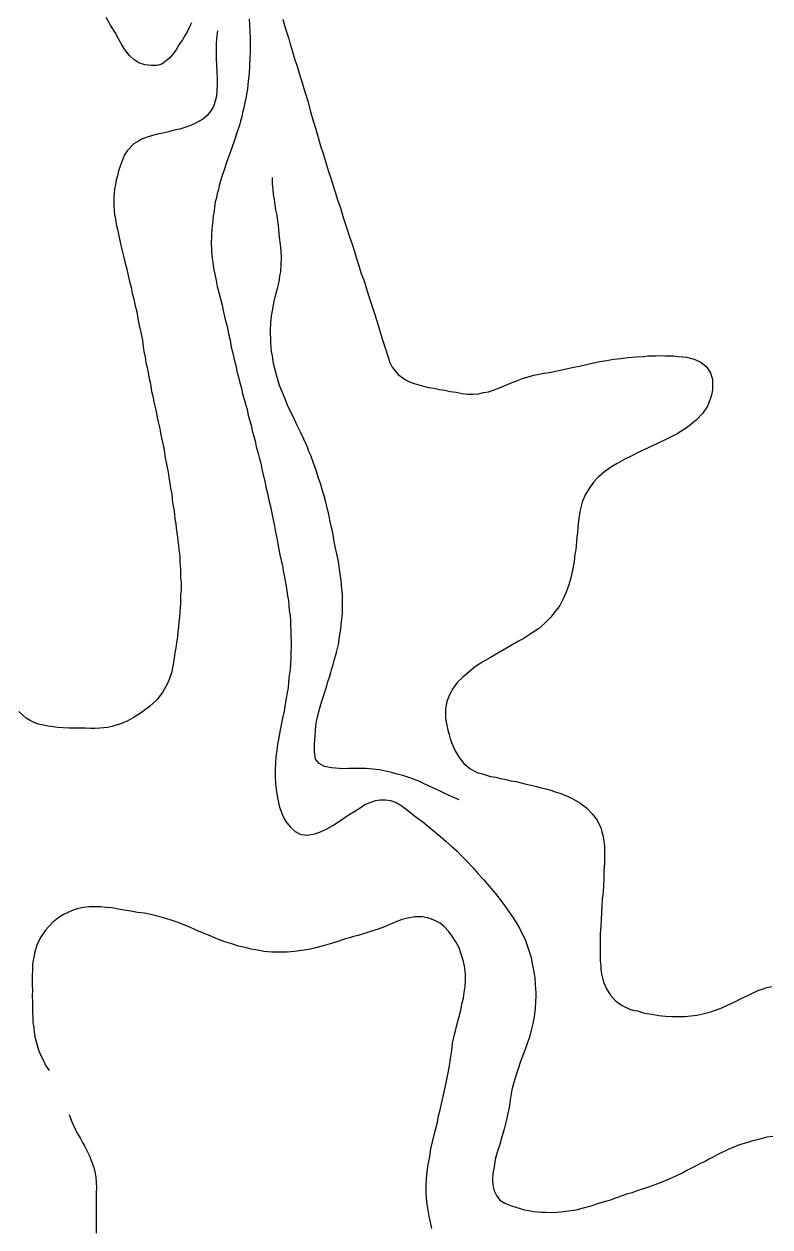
# Model space of a CAD drawing. Header units: inches. Extents: x 401374 to 405300, y 6332180 to 6336621.
# Drawn here: x 403684 to 403869.3, y 6333821.9 to 6334120.9 of the extents above; entities that cross this region are included whole.
import ezdxf

# ---------------------------------------------------------------- set-up
doc = ezdxf.new("R2010")
doc.units = ezdxf.units.IN
doc.header["$MEASUREMENT"] = 0

msp = doc.modelspace()

# ---------------------------------------------------------------- linework, layer by layer
for points in [[(403725.6, 6334121.2), (403725.1, 6334120.2), (403724.6, 6334119.1), (403724, 6334118.1), (403723.4, 6334117), (403722.5, 6334115.7), (403721.8, 6334114.5), (403721, 6334113.4), (403720.1, 6334112.4), (403718.2, 6334110.9), (403717, 6334110.6), (403715.7, 6334110.6), (403714, 6334110.8), (403712.5, 6334111.3), (403711.3, 6334112.1), (403710.2, 6334113.1), (403709.2, 6334114.3), (403708.3, 6334115.7), (403707.5, 6334117.2), (403706.6, 6334118.8), (403705.5, 6334120.6), (403704.4, 6334122.5)], [(403739.9, 6334122.2), (403740, 6334120.6), (403740.1, 6334119), (403740.2, 6334117.4), (403740.2, 6334115.7), (403740.2, 6334114), (403740.1, 6334112.3), (403740, 6334110.5), (403739.9, 6334108.6), (403739.7, 6334106.7), (403739.5, 6334104.8), (403739.3, 6334103.5), (403739.1, 6334102.3), (403738.8, 6334101.1), (403738.6, 6334100), (403738.3, 6334098.9), (403738.1, 6334097.9), (403737.8, 6334096.8), (403737.5, 6334095.8), (403736.9, 6334093.9), (403736.3, 6334092), (403735.6, 6334090.1), (403735, 6334088.3), (403734.3, 6334086.5), (403733.7, 6334084.7), (403733.1, 6334082.8), (403732.5, 6334080.8), (403732.3, 6334079.8), (403732, 6334078.8), (403731.8, 6334077.7), (403731.5, 6334076.7), (403731.3, 6334075.5), (403731.2, 6334074.4), (403731, 6334073.2), (403730.9, 6334072), (403730.7, 6334070), (403730.6, 6334068.2), (403730.5, 6334066.5), (403730.6, 6334064.8), (403730.7, 6334063.2), (403730.9, 6334061.7), (403731.1, 6334060.2), (403731.4, 6334058.7), (403731.7, 6334057.2), (403732, 6334055.7), (403732.4, 6334054.2), (403732.8, 6334052.6), (403733.2, 6334051), (403733.6, 6334049.3), (403734, 6334047.5), (403734.5, 6334045.7), (403734.8, 6334043.9), (403735.2, 6334042.3), (403735.5, 6334040.6), (403735.9, 6334039.1), (403736.2, 6334037.5), (403736.6, 6334036), (403736.9, 6334034.6), (403737.3, 6334033.1), (403737.6, 6334031.7), (403738, 6334030.4), (403738.3, 6334029), (403738.7, 6334027.7), (403739, 6334026.4), (403739.4, 6334025.1), (403739.7, 6334023.7), (403740, 6334022.5), (403740.4, 6334021.2), (403740.7, 6334019.8), (403741.1, 6334018.5), (403741.4, 6334017.2), (403741.7, 6334015.9), (403742.1, 6334014.5), (403742.4, 6334013.2), (403742.8, 6334011.8), (403743.1, 6334010.3), (403743.4, 6334008.9), (403743.8, 6334007.4), (403744.1, 6334005.8), (403744.5, 6334004.3), (403744.8, 6334002.6), (403745.2, 6334001), (403745.6, 6333999.3), (403745.9, 6333997.7), (403746.2, 6333996.1), (403746.5, 6333994.6), (403746.8, 6333993.2), (403747.1, 6333991.7), (403747.3, 6333990.3), (403747.6, 6333989), (403747.9, 6333987.6), (403748.2, 6333986.3), (403748.4, 6333985), (403748.6, 6333983.8), (403748.9, 6333982.5), (403749.1, 6333981.2), (403749.3, 6333980), (403749.5, 6333978.8), (403749.7, 6333977.6), (403749.8, 6333976.3), (403749.9, 6333975.1), (403750.1, 6333973.9), (403750.2, 6333972.6), (403750.2, 6333971.3), (403750.3, 6333970.1), (403750.3, 6333968.8), (403750.4, 6333967.5), (403750.4, 6333966.1), (403750.3, 6333964.8), (403750.3, 6333963.4), (403750.2, 6333961.9), (403750.1, 6333960.5), (403749.9, 6333959), (403749.7, 6333957.4), (403749.6, 6333955.9), (403749.4, 6333954.8), (403749.2, 6333953.8), (403748.9, 6333951.9), (403748.6, 6333950.1), (403748.2, 6333948.4), (403747.9, 6333946.7), (403747.6, 6333945.1), (403747.3, 6333943.5), (403747, 6333941.9), (403746.8, 6333940.4), (403746.6, 6333938.8), (403746.5, 6333937.2), (403746.4, 6333935.5), (403746.4, 6333933.8), (403746.5, 6333932), (403746.7, 6333930.1), (403747.1, 6333928.2), (403747.5, 6333926.3), (403748.1, 6333924.5), (403749, 6333922.8), (403750.1, 6333921.4), (403751.4, 6333920.2), (403752.8, 6333919.5), (403754.4, 6333919.3), (403756.2, 6333919.6), (403757.7, 6333920.1), (403759.2, 6333920.9), (403760.7, 6333921.7), (403762.1, 6333922.6), (403763.5, 6333923.5), (403764.8, 6333924.4), (403766.2, 6333925.3), (403767.5, 6333926.1), (403768.7, 6333926.9), (403770, 6333927.4), (403771.3, 6333927.9), (403772.5, 6333928.1), (403773.8, 6333928.1), (403775.1, 6333927.9), (403776.5, 6333927.4), (403777.9, 6333926.6), (403779.7, 6333925.2), (403781.4, 6333923.8), (403783.1, 6333922.6), (403784.7, 6333921.3), (403786.1, 6333920.1), (403787.6, 6333918.9), (403788.9, 6333917.7), (403790.3, 6333916.5), (403791.6, 6333915.3), (403792.9, 6333914), (403794.2, 6333912.7), (403795.5, 6333911.3), (403796.8, 6333909.8), (403798.2, 6333908.3), (403799.6, 6333906.6), (403801.1, 6333904.9), (403802.3, 6333903.3), (403803.4, 6333901.8), (403804.4, 6333900.4), (403805.4, 6333899), (403806.3, 6333897.6), (403807.1, 6333896.2), (403807.8, 6333894.8), (403808.5, 6333893.4), (403809, 6333891.9), (403809.5, 6333890.4), (403810, 6333888.9), (403810.3, 6333887.3), (403810.6, 6333885.7), (403810.9, 6333883.9), (403811, 6333882.1), (403811.2, 6333880.2), (403811.2, 6333879.1), (403811.1, 6333878), (403811, 6333876.1), (403810.8, 6333874.2), (403810.4, 6333872.5), (403810, 6333870.8), (403809.6, 6333869.1), (403809, 6333867.5), (403808.5, 6333866), (403807.9, 6333864.4), (403807.3, 6333862.8), (403806.8, 6333861.2), (403806.2, 6333859.5), (403805.7, 6333857.8), (403805.2, 6333856), (403804.9, 6333854), (403804.7, 6333853), (403804.6, 6333852), (403804.2, 6333850.1), (403803.8, 6333848.2), (403803.3, 6333846.2), (403802.7, 6333844.3), (403802.2, 6333842.4), (403801.6, 6333840.5), (403801.1, 6333838.7), (403800.8, 6333836.9), (403800.5, 6333835.2), (403800.4, 6333833.7), (403800.5, 6333832.2), (403800.8, 6333830.9), (403801.4, 6333829.7), (403802.2, 6333828.6), (403803.5, 6333827.8), (403805.1, 6333827.2), (403806.2, 6333826.8), (403807.3, 6333826.5), (403808.4, 6333826.2), (403809.5, 6333826), (403810.5, 6333825.8), (403811.6, 6333825.7), (403812.6, 6333825.6), (403813.6, 6333825.6), (403815.5, 6333825.5), (403817.4, 6333825.7), (403819.3, 6333825.9), (403821.2, 6333826.2), (403823, 6333826.7), (403824.9, 6333827.2), (403826.8, 6333827.8), (403828.8, 6333828.4), (403829.8, 6333828.7), (403830.8, 6333829.1), (403831.8, 6333829.4), (403832.9, 6333829.8), (403834, 6333830.2), (403835.1, 6333830.5), (403836.2, 6333830.9), (403837.4, 6333831.3), (403838.8, 6333831.7), (403840.2, 6333832.2), (403841.5, 6333832.7), (403842.8, 6333833.2), (403844, 6333833.7), (403845.3, 6333834.3), (403846.4, 6333834.8), (403847.6, 6333835.4), (403848.7, 6333836), (403849.8, 6333836.5), (403850.9, 6333837.1), (403852, 6333837.7), (403853.1, 6333838.2), (403854.1, 6333838.8), (403855.2, 6333839.3), (403856.3, 6333839.9), (403857.3, 6333840.4), (403858.4, 6333840.9), (403859.4, 6333841.4), (403860.5, 6333841.8), (403861.6, 6333842.3), (403862.7, 6333842.7), (403863.9, 6333843), (403865.1, 6333843.4), (403866.3, 6333843.7), (403867.5, 6333844), (403868.7, 6333844.3), (403870.1, 6333844.5)], [(403748.3, 6334122.1), (403748.6, 6334120.9), (403749, 6334119.7), (403749.4, 6334118.5), (403749.8, 6334117.2), (403750.1, 6334115.9), (403750.5, 6334114.7), (403750.9, 6334113.4), (403751.3, 6334112), (403751.8, 6334110.7), (403752.2, 6334109.3), (403752.6, 6334107.9), (403753.1, 6334106.4), (403753.5, 6334104.9), (403754, 6334103.3), (403754.5, 6334101.8), (403755.1, 6334099.4), (403755.8, 6334097.1), (403756.5, 6334094.8), (403757.1, 6334092.7), (403757.7, 6334090.6), (403758.4, 6334088.5), (403759, 6334086.5), (403759.6, 6334084.5), (403760.2, 6334082.6), (403760.8, 6334080.7), (403761.4, 6334078.9), (403762, 6334077), (403762.6, 6334075.2), (403763.1, 6334073.4), (403763.7, 6334071.6), (403764.3, 6334069.8), (403764.9, 6334068), (403765.5, 6334066.2), (403766.1, 6334064.4), (403766.6, 6334062.6), (403767.2, 6334060.8), (403767.8, 6334058.9), (403768.5, 6334057.1), (403769.1, 6334055.1), (403769.7, 6334053.2), (403770.3, 6334051.2), (403771, 6334049.2), (403771.7, 6334047.1), (403772.3, 6334044.9), (403773, 6334042.7), (403773.7, 6334040.4), (403774.5, 6334038.1), (403774.9, 6334036.8), (403775.5, 6334035.6), (403777, 6334033.8), (403778.8, 6334032.5), (403779.8, 6334032), (403780.9, 6334031.6), (403782.1, 6334031.2), (403783.3, 6334030.9), (403784.5, 6334030.6), (403785.9, 6334030.4), (403787.2, 6334030.1), (403788.6, 6334029.9), (403789.9, 6334029.6), (403791.4, 6334029.4), (403792.9, 6334029.1), (403794.3, 6334028.9), (403795.6, 6334028.9), (403796.9, 6334029), (403798.2, 6334029.3), (403799.4, 6334029.5), (403800.6, 6334029.9), (403801.7, 6334030.3), (403802.9, 6334030.8), (403804.1, 6334031.3), (403805.3, 6334031.8), (403806.6, 6334032.3), (403807.9, 6334032.8), (403809.3, 6334033.2), (403810.7, 6334033.6), (403812.3, 6334034), (403813.3, 6334034.1), (403814.4, 6334034.3), (403815.4, 6334034.5), (403816.5, 6334034.7), (403818.4, 6334035.1), (403820.2, 6334035.5), (403822, 6334035.9), (403823.8, 6334036.3), (403825.5, 6334036.7), (403827.1, 6334037), (403828.8, 6334037.3), (403830.5, 6334037.6), (403832.3, 6334037.8), (403834.1, 6334038), (403836, 6334038.2), (403837.9, 6334038.3), (403839, 6334038.4), (403840, 6334038.4), (403841.1, 6334038.4), (403842.3, 6334038.5), (403843.3, 6334038.4), (403844.4, 6334038.4), (403845.5, 6334038.4), (403846.5, 6334038.3), (403847.6, 6334038.2), (403848.6, 6334038.1), (403850.5, 6334037.6), (403852.2, 6334036.9), (403853.5, 6334035.8), (403854.5, 6334034.4), (403855.1, 6334032.6), (403855.1, 6334031.3), (403855.1, 6334030.1), (403854.9, 6334029), (403854.6, 6334027.9), (403853.8, 6334025.9), (403852.6, 6334024.1), (403851.1, 6334022.5), (403849.3, 6334021), (403848.3, 6334020.3), (403847.3, 6334019.7), (403846.2, 6334019), (403845.1, 6334018.5), (403844, 6334017.9), (403843, 6334017.4), (403841.9, 6334016.9), (403840.9, 6334016.4), (403839.9, 6334016), (403838.9, 6334015.5), (403836.9, 6334014.6), (403835, 6334013.6), (403833.1, 6334012.7), (403831.4, 6334011.7), (403829.7, 6334010.7), (403828.2, 6334009.6), (403826.7, 6334008.3), (403825.5, 6334007), (403824.4, 6334005.5), (403823.4, 6334003.9), (403822.7, 6334002.1), (403822.2, 6334000.1), (403822, 6333999.1), (403821.9, 6333998), (403821.7, 6333996.8), (403821.6, 6333995.7), (403821.5, 6333994.5), (403821.4, 6333993.4), (403821.3, 6333992.3), (403821.2, 6333991.3), (403821.1, 6333990.2), (403820.9, 6333989.2), (403820.8, 6333988.2), (403820.7, 6333987.2), (403820.3, 6333985.2), (403819.9, 6333983.3), (403819.4, 6333981.5), (403818.7, 6333979.7), (403818, 6333978), (403817.1, 6333976.4), (403816, 6333974.9), (403814.8, 6333973.4), (403813.4, 6333972), (403811.8, 6333970.6), (403810, 6333969.4), (403808, 6333968.1), (403806.9, 6333967.5), (403805.9, 6333966.9), (403804.9, 6333966.4), (403803.9, 6333965.8), (403802.9, 6333965.2), (403801.9, 6333964.6), (403799.9, 6333963.5), (403798, 6333962.4), (403796.2, 6333961.2), (403794.6, 6333959.9), (403793, 6333958.6), (403791.7, 6333957.3), (403790.6, 6333955.8), (403789.7, 6333954.2), (403789.1, 6333952.5), (403788.7, 6333950.7), (403788.7, 6333948.7), (403788.8, 6333947.7), (403789.1, 6333946.6), (403789.3, 6333945.4), (403789.6, 6333944.3), (403789.9, 6333943.3), (403790.2, 6333942.3), (403791.1, 6333940.3), (403792.1, 6333938.6), (403793.3, 6333937.1), (403794.8, 6333935.9), (403796.5, 6333934.9), (403797.6, 6333934.6), (403798.7, 6333934.3), (403799.9, 6333933.9), (403801.2, 6333933.7), (403802.4, 6333933.4), (403803.7, 6333933.1), (403805, 6333932.8), (403806.3, 6333932.6), (403807.5, 6333932.3), (403808.8, 6333932), (403810, 6333931.7), (403811.3, 6333931.4), (403812.5, 6333931.1), (403813.7, 6333930.8), (403814.9, 6333930.5), (403816, 6333930.1), (403817.1, 6333929.7), (403818.2, 6333929.3), (403819.2, 6333928.9), (403820.2, 6333928.4), (403822.1, 6333927.3), (403823.8, 6333926.1), (403825.2, 6333924.6), (403826.4, 6333923), (403827.3, 6333921.1), (403827.6, 6333920.1), (403827.9, 6333919), (403828.1, 6333917.8), (403828.2, 6333916.6), (403828.2, 6333915.5), (403828.2, 6333914.4), (403828.2, 6333913.4), (403828.2, 6333912.3), (403828.1, 6333910.4), (403828.1, 6333908.6), (403828, 6333906.8), (403827.9, 6333905.1), (403827.7, 6333903.4), (403827.6, 6333901.7), (403827.5, 6333900), (403827.4, 6333898.4), (403827.3, 6333896.6), (403827.2, 6333894.9), (403827.2, 6333893), (403827.2, 6333891.1), (403827.2, 6333890.1), (403827.2, 6333889.1), (403827.2, 6333888), (403827.3, 6333887), (403827.3, 6333885.9), (403827.5, 6333884.8), (403828, 6333882.8), (403828.7, 6333881.1), (403829.7, 6333879.5), (403831, 6333878.1), (403832.6, 6333877), (403834.3, 6333876.1), (403835.3, 6333875.8), (403836.4, 6333875.6), (403838.2, 6333875.1), (403840, 6333874.8), (403841.7, 6333874.5), (403843.4, 6333874.3), (403845, 6333874.2), (403846.6, 6333874.2), (403848.2, 6333874.2), (403849.7, 6333874.4), (403851.2, 6333874.6), (403852.7, 6333874.9), (403854.3, 6333875.3), (403855.8, 6333875.8), (403857.4, 6333876.4), (403859, 6333877.1), (403860.6, 6333877.9), (403862.4, 6333878.8), (403863.7, 6333879.4), (403865, 6333880), (403866.2, 6333880.6), (403867.4, 6333881), (403868.6, 6333881.4), (403869.8, 6333881.7)], [(403732.1, 6334119.2), (403731.8, 6334117.4), (403731.7, 6334115.7), (403731.7, 6334114), (403731.7, 6334112.3), (403731.8, 6334110.6), (403731.9, 6334109), (403732, 6334107.4), (403732, 6334105.9), (403731.9, 6334104.4), (403731.8, 6334103), (403731.5, 6334101.7), (403731.1, 6334100.4), (403730.4, 6334099.3), (403729.5, 6334098.2), (403728.4, 6334097.3), (403727.1, 6334096.5), (403725.6, 6334095.8), (403724.2, 6334095.3), (403722.7, 6334094.8), (403721.3, 6334094.5), (403719.9, 6334094.1), (403718.5, 6334093.8), (403717.2, 6334093.5), (403715.9, 6334093.2), (403714.6, 6334092.8), (403713.4, 6334092.4), (403712.4, 6334091.8), (403711.3, 6334091.1), (403709.6, 6334089.4), (403708.9, 6334088.2), (403708.4, 6334086.9), (403707.9, 6334085.6), (403707.5, 6334084.4), (403707.2, 6334083.2), (403706.9, 6334082.1), (403706.7, 6334081), (403706.5, 6334079.9), (403706.4, 6334078.9), (403706.3, 6334077.8), (403706.3, 6334076.8), (403706.3, 6334075.7), (403706.4, 6334074.6), (403706.5, 6334073.5), (403706.7, 6334072.4), (403706.9, 6334071.2), (403707.2, 6334069.9), (403707.5, 6334068.7), (403707.9, 6334066.7), (403708.3, 6334064.9), (403708.7, 6334063.2), (403709.1, 6334061.5), (403709.5, 6334060), (403709.9, 6334058.4), (403710.2, 6334056.9), (403710.6, 6334055.5), (403710.9, 6334054), (403711.3, 6334052.5), (403711.6, 6334050.9), (403712, 6334049.4), (403712.3, 6334047.7), (403712.6, 6334046), (403713, 6334044.2), (403713.4, 6334042.3), (403713.6, 6334040.8), (403713.8, 6334039.5), (403714.1, 6334038.1), (403714.3, 6334036.8), (403714.6, 6334035.5), (403714.8, 6334034.3), (403715, 6334033.1), (403715.3, 6334031.9), (403715.5, 6334030.8), (403715.7, 6334029.6), (403716, 6334028.5), (403716.2, 6334027.4), (403716.4, 6334026.3), (403716.7, 6334025.3), (403716.9, 6334024.2), (403717.1, 6334023.1), (403717.3, 6334022), (403717.6, 6334021), (403717.8, 6334019.9), (403718, 6334018.8), (403718.2, 6334017.7), (403718.5, 6334016.6), (403718.7, 6334015.5), (403718.9, 6334014.3), (403719.1, 6334013.1), (403719.3, 6334011.9), (403719.6, 6334010.7), (403719.8, 6334009.5), (403720, 6334008.2), (403720.2, 6334006.8), (403720.4, 6334005.5), (403720.7, 6334004.1), (403720.8, 6334002.7), (403721, 6334001.5), (403721.2, 6334000.3), (403721.4, 6333999.1), (403721.5, 6333997.9), (403721.7, 6333996.7), (403721.8, 6333995.6), (403722, 6333994.5), (403722.1, 6333993.4), (403722.2, 6333992.4), (403722.4, 6333991.3), (403722.5, 6333990.3), (403722.6, 6333989.3), (403722.7, 6333988.3), (403722.7, 6333987.3), (403722.8, 6333986.3), (403722.9, 6333985.3), (403722.9, 6333984.2), (403722.9, 6333983.2), (403723, 6333982.2), (403723, 6333981.2), (403723, 6333980.1), (403722.9, 6333979.1), (403722.9, 6333978), (403722.9, 6333976.9), (403722.8, 6333975.8), (403722.7, 6333974.7), (403722.6, 6333973.5), (403722.5, 6333972.3), (403722.4, 6333971.1), (403722.2, 6333969.8), (403722.1, 6333968.6), (403721.9, 6333967.2), (403721.7, 6333965.9), (403721.5, 6333964.6), (403721.3, 6333963.4), (403721.1, 6333962.2), (403720.9, 6333961), (403720.7, 6333959.9), (403720.4, 6333958.9), (403720, 6333957.8), (403719.6, 6333956.8), (403718.5, 6333954.9), (403717.1, 6333953), (403715.2, 6333951.3), (403713.2, 6333949.8), (403711.4, 6333948.6), (403709.6, 6333947.6), (403707.7, 6333946.9), (403705.8, 6333946.3), (403704.8, 6333946.1), (403703.8, 6333946), (403702.8, 6333945.9), (403701.6, 6333945.8), (403700.5, 6333945.8), (403699.3, 6333945.9), (403697.8, 6333945.9), (403696.4, 6333945.9), (403695.1, 6333945.9), (403693.7, 6333946), (403692.4, 6333946.1), (403691.2, 6333946.2), (403689.9, 6333946.4), (403688.8, 6333946.6), (403687.6, 6333946.9), (403686.5, 6333947.3), (403685.5, 6333947.8), (403684.5, 6333948.4), (403682.7, 6333950)], [(403792.1, 6333928.1), (403790.4, 6333928.8), (403788.9, 6333929.5), (403787.4, 6333930.2), (403786, 6333930.9), (403784.7, 6333931.5), (403783.4, 6333932.1), (403782.1, 6333932.7), (403780.8, 6333933.2), (403779.4, 6333933.7), (403778.1, 6333934.1), (403776.7, 6333934.5), (403775.3, 6333934.9), (403773.8, 6333935.2), (403772.3, 6333935.5), (403770.6, 6333935.7), (403768.9, 6333935.9), (403767.8, 6333935.9), (403766.7, 6333935.9), (403765.7, 6333935.9), (403764.6, 6333935.9), (403763.5, 6333935.8), (403762.4, 6333935.9), (403760.4, 6333936), (403758.7, 6333936.4), (403757.3, 6333937.1), (403756.4, 6333938.2), (403756.2, 6333940), (403756.2, 6333941), (403756.2, 6333942), (403756.3, 6333943.8), (403756.4, 6333945.5), (403756.6, 6333947.1), (403756.9, 6333948.7), (403757.3, 6333950.3), (403757.8, 6333952.1), (403758.5, 6333954.1), (403758.8, 6333955.2), (403759.2, 6333956.4), (403759.5, 6333957.5), (403759.9, 6333958.6), (403760.2, 6333959.7), (403760.5, 6333960.7), (403760.8, 6333961.7), (403761.1, 6333962.7), (403761.6, 6333964.7), (403762.1, 6333966.7), (403762.4, 6333968.6), (403762.7, 6333970.5), (403762.9, 6333972.4), (403763.1, 6333974.3), (403763.1, 6333976.3), (403763.1, 6333977.3), (403763.1, 6333978.3), (403763.1, 6333979.3), (403763, 6333980.4), (403762.9, 6333981.5), (403762.8, 6333982.6), (403762.6, 6333983.7), (403762.5, 6333984.8), (403762.3, 6333986), (403762.1, 6333987.3), (403761.7, 6333989.2), (403761.3, 6333991), (403761, 6333992.8), (403760.7, 6333994.5), (403760.3, 6333996.1), (403760, 6333997.6), (403759.7, 6333999.1), (403759.3, 6334000.6), (403759, 6334002.1), (403758.6, 6334003.6), (403758.1, 6334005.2), (403757.7, 6334006.7), (403757.1, 6334008.3), (403756.6, 6334010), (403755.9, 6334011.8), (403755.3, 6334013.7), (403754.8, 6334014.7), (403754.4, 6334015.7), (403753.5, 6334017.7), (403752.7, 6334019.5), (403751.8, 6334021.3), (403751, 6334023), (403750.2, 6334024.6), (403749.5, 6334026.2), (403748.8, 6334027.9), (403748.1, 6334029.5), (403747.5, 6334031.1), (403747, 6334032.8), (403746.5, 6334034.6), (403746, 6334036.5), (403745.7, 6334038.4), (403745.5, 6334039.5), (403745.4, 6334040.5), (403745.3, 6334041.6), (403745.3, 6334042.8), (403745.2, 6334043.8), (403745.2, 6334044.8), (403745.3, 6334046.6), (403745.5, 6334048.4), (403745.8, 6334050), (403746.1, 6334051.6), (403746.5, 6334053.4), (403747, 6334055.2), (403747.2, 6334056.2), (403747.5, 6334057.3), (403747.6, 6334058.3), (403747.8, 6334059.3), (403747.9, 6334061.1), (403748, 6334062.8), (403747.9, 6334064.5), (403747.7, 6334066.1), (403747.5, 6334067.9), (403747.3, 6334069.8), (403747.2, 6334070.8), (403747.1, 6334071.9), (403746.9, 6334073.4), (403746.6, 6334074.7), (403746.4, 6334076), (403746.2, 6334077.3), (403746, 6334078.5), (403745.9, 6334079.8), (403745.7, 6334081.2), (403745.7, 6334082.8)], [(403785.3, 6333821.5), (403785, 6333823.1), (403784.7, 6333824.6), (403784.4, 6333826.1), (403784.2, 6333827.6), (403784, 6333829.1), (403783.9, 6333830.6), (403783.9, 6333832.2), (403784, 6333833.9), (403784.2, 6333835.6), (403784.4, 6333837.4), (403784.8, 6333839.4), (403785.1, 6333841.3), (403785.5, 6333843.1), (403785.9, 6333844.8), (403786.3, 6333846.4), (403786.7, 6333848), (403787, 6333849.5), (403787.4, 6333851), (403787.7, 6333852.5), (403788.1, 6333854), (403788.4, 6333855.5), (403788.7, 6333857), (403789.1, 6333858.6), (403789.4, 6333860.2), (403789.7, 6333862), (403790, 6333863.8), (403790.3, 6333865.8), (403790.5, 6333867.6), (403790.9, 6333869.4), (403791.3, 6333871), (403791.7, 6333872.7), (403792.1, 6333874.2), (403792.5, 6333875.8), (403792.8, 6333877.3), (403793.2, 6333878.8), (403793.4, 6333880.2), (403793.6, 6333881.7), (403793.7, 6333883.2), (403793.7, 6333884.7), (403793.5, 6333886.3), (403793.2, 6333887.9), (403792.7, 6333889.5), (403792.1, 6333891.3), (403791.3, 6333892.8), (403790.4, 6333894.2), (403789.5, 6333895.4), (403788.5, 6333896.5), (403787.4, 6333897.4), (403786.1, 6333898.1), (403784.6, 6333898.7), (403783, 6333899), (403781.1, 6333899), (403779.4, 6333898.7), (403777.9, 6333898.3), (403776.5, 6333897.8), (403775.1, 6333897.2), (403773.6, 6333896.5), (403772, 6333895.9), (403770.3, 6333895.4), (403769.1, 6333895), (403768, 6333894.7), (403767, 6333894.4), (403765.9, 6333894.1), (403764.9, 6333893.8), (403763.9, 6333893.5), (403762, 6333892.9), (403760.1, 6333892.3), (403758.3, 6333891.8), (403756.5, 6333891.3), (403754.8, 6333890.9), (403753, 6333890.6), (403751.2, 6333890.4), (403749.4, 6333890.2), (403747.5, 6333890.2), (403745.6, 6333890.2), (403744.6, 6333890.3), (403743.6, 6333890.4), (403742.5, 6333890.6), (403741.5, 6333890.8), (403740.4, 6333891), (403739.3, 6333891.3), (403737.3, 6333891.7), (403735.6, 6333892.3), (403733.9, 6333892.8), (403732.3, 6333893.4), (403730.8, 6333894), (403729.4, 6333894.6), (403727.9, 6333895.2), (403726.6, 6333895.8), (403725.2, 6333896.4), (403723.7, 6333897), (403722.3, 6333897.6), (403720.8, 6333898.1), (403719.2, 6333898.6), (403717.5, 6333899.1), (403715.8, 6333899.5), (403713.9, 6333899.9), (403712.2, 6333900.1), (403710.5, 6333900.4), (403708.9, 6333900.7), (403707.4, 6333900.9), (403705.9, 6333901.2), (403704.4, 6333901.3), (403703, 6333901.5), (403701.6, 6333901.5), (403700.2, 6333901.5), (403698.8, 6333901.3), (403697.5, 6333901.1), (403696.2, 6333900.7), (403694.9, 6333900.1), (403693.6, 6333899.5), (403692.3, 6333898.6), (403691.1, 6333897.6), (403689.3, 6333895.7), (403688.1, 6333893.9), (403687.2, 6333892), (403686.6, 6333890), (403686.4, 6333888.9), (403686.2, 6333887.9), (403686.1, 6333886.8), (403686.1, 6333885.7), (403686, 6333884.5), (403686, 6333883.3), (403686, 6333882), (403686.1, 6333880.8), (403686, 6333879.3), (403686.1, 6333877.8), (403686.1, 6333876.5), (403686.1, 6333875.2), (403686.2, 6333873.9), (403686.2, 6333872.7), (403686.4, 6333871.5), (403686.5, 6333870.3), (403686.7, 6333869.1), (403687, 6333868), (403687.3, 6333866.8), (403687.7, 6333865.7), (403688.2, 6333864.5), (403688.8, 6333863.3), (403689.4, 6333862), (403690.2, 6333860.8)], [(403695.2, 6333849.9), (403695.7, 6333848.5), (403696.2, 6333847.3), (403696.8, 6333846.1), (403697.4, 6333845), (403698, 6333843.9), (403698.5, 6333842.9), (403699.1, 6333841.9), (403699.6, 6333840.9), (403700.1, 6333839.9), (403700.5, 6333838.9), (403700.9, 6333837.8), (403701.3, 6333836.7), (403701.6, 6333835.6), (403701.8, 6333834.3), (403701.9, 6333833), (403702, 6333831.7), (403701.9, 6333830.6), (403701.9, 6333829.6), (403701.9, 6333827.6), (403701.9, 6333825.7), (403701.9, 6333823.9), (403701.9, 6333822.1), (403701.9, 6333820.4)]]:
    msp.add_lwpolyline(points)

doc.saveas('drawing.dxf')
